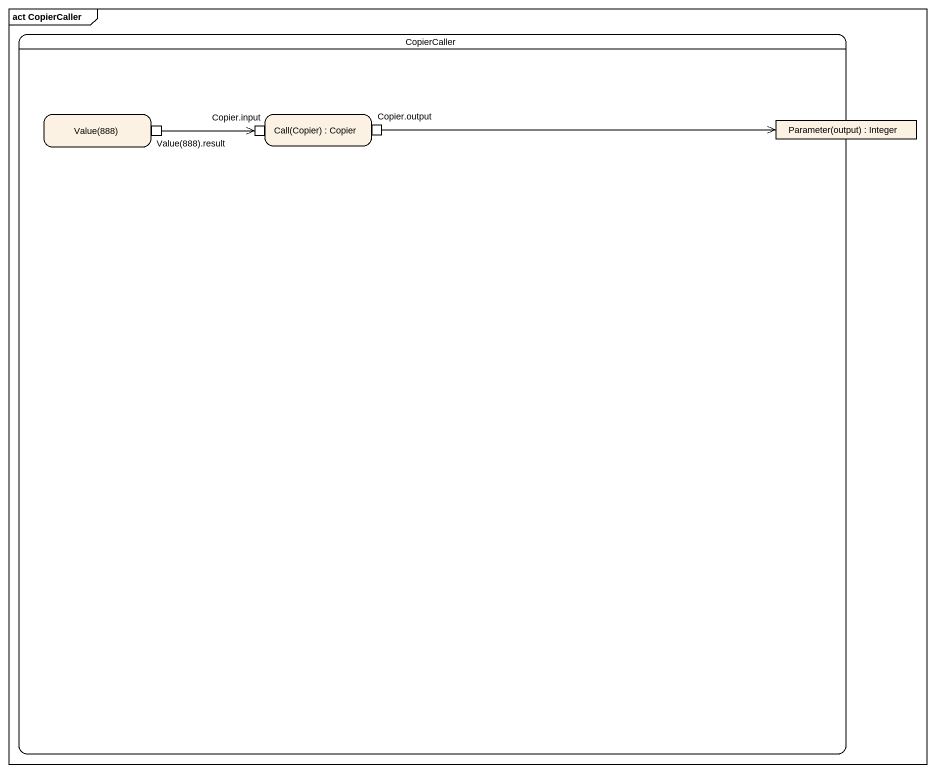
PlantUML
@startuml
mainframe act CopierCaller
hide empty description
state CopierCaller {
  state "Value(888)" as Value_888 {
    state "Value(888).result" as Value_888_result <<outputPin>>
  }
  state "Call(Copier) : Copier" as Call_Copier {
    state "Copier.input" as Copier_input <<inputPin>>
    state "Copier.output" as Copier_output <<outputPin>>
  }
  state "Parameter(output) : Integer" as Parameter_output <<object>>
}
Value_888_result -right-> Copier_input
Copier_output -right-> Parameter_output
@enduml
